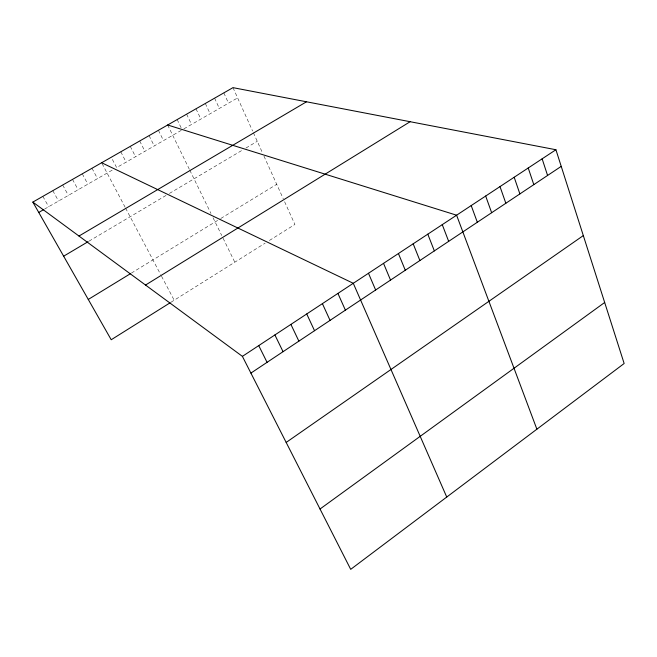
<?xml version="1.0" encoding="UTF-8"?>
<svg xmlns="http://www.w3.org/2000/svg" width="657" height="657" viewBox="0 0 657 657"><rect width="100%" height="100%" fill="white"/><g stroke="black" fill="none" stroke-linecap="round" stroke-linejoin="round"><path stroke-width="0.49" stroke-dasharray="3.29 2.46" d="M170.984 302.245L265.141 243.156M269.427 240.462L294.903 224.472L284.481 201.444M131.375 273.098L219.996 218.962M220.809 218.461L276.72 184.305M88.999 241.152L166.122 195.384M169.424 193.429L241.883 150.428M245.948 148.022L257.265 141.304M44.545 209.107L112.298 170.089M181.291 130.357L116.634 167.592L111.247 157.261M183.853 128.879L237.629 97.909M42.853 196.369L48.684 206.725M52.798 190.678L58.563 201.034M62.686 185.028L68.385 195.375M72.508 179.41L78.15 189.75M82.281 173.826L87.857 184.165M91.988 168.274L97.507 178.605M102.098 163.609L125.15 207.284M125.602 208.146L160.587 274.429M161.54 276.236L174.195 300.224M120.789 151.808L126.119 162.131M130.275 146.38L135.547 156.703M139.703 140.984L144.918 151.299M149.082 135.629L154.239 145.936M158.403 130.291L163.503 140.598M167.675 124.994L189.405 169.399M189.824 170.262L210.963 213.459M213.04 217.705L221.754 235.526M223.076 238.228L234.804 262.192M177.168 119.566L181.324 128.14M186.613 114.17L191.532 124.46M195.991 108.799L200.861 119.089M205.321 103.469L210.133 113.743M214.593 98.164L219.348 108.438M223.815 92.892L228.513 103.157M232.98 87.652L252.617 131.039M253.397 132.755L262.389 152.638M263.958 156.103L283.257 198.751"/><path stroke-width="0.99" d="M320.025 509.011L604.67 302.483M286.173 442.44L583.317 235.584M250.908 373.094L561.226 166.369M242.4 356.365L555.921 149.739L624.15 363.502L350.707 569.348L242.4 356.365L32.85 202.085L232.98 87.652L555.921 149.739M170.179 302.746L111.214 339.751L32.85 202.085M145.534 285.048L410.124 121.709M88.268 299.444L130.546 273.616M63.647 256.197L88.128 241.669M78.971 236.044L306.499 101.786M38.747 212.449L43.715 209.583M167.675 124.994L456.59 215.2L536.884 429.193M101.646 162.747L353.277 283.29L446.744 497.053M258.735 345.598L267.062 362.327M274.897 334.947L283.052 351.676M290.895 324.402L298.878 341.139M306.729 313.964L314.539 330.701M322.406 303.641L330.044 320.37M337.92 293.416L345.393 310.145M368.478 273.271L375.64 290M383.532 263.35L390.529 280.079M398.429 253.528L405.279 270.249M413.187 243.804L419.889 260.525M427.797 234.179L434.351 250.892M442.26 224.645L448.674 241.349M471.2 205.575L477.327 222.255M485.671 196.032L491.65 212.712M500.002 186.596L505.841 203.259M514.185 177.242L519.884 193.905M528.228 167.987L533.804 184.633M542.14 158.822L547.577 175.46"/></g></svg>
